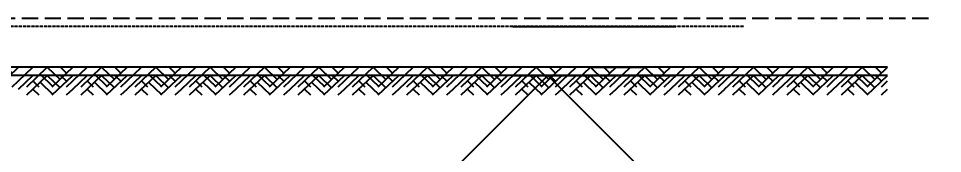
# Model space of a CAD drawing. Extents: x 220580 to 2027826, y -309201 to 71987.
# Drawn here: x 405548 to 411215, y -224809 to -223979 of the extents above; entities that cross this region are included whole.
import ezdxf
from ezdxf.enums import TextEntityAlignment as Align

# ---------------------------------------------------------------- set-up
doc = ezdxf.new("R2010")
doc.units = 0
for name, pattern in [('__DASH', [0.35, 0.25, -0.1]), ('DASH', [0.35, 0.25, -0.1]), ('DOTE', [2.42, 2, -0.2, 0.02, -0.2]), ('ZN-DOT', [0.25, 0, -0.25])]:
    doc.linetypes.add(name, pattern=pattern)
for name, color, linetype in [('!ZN3-铝板幕墙-3', 3, 'Continuous'), ('!ZN6-层高线-8', 8, 'ZN-DOT'), ('20剖面图$0$A-HATCH-2', 251, 'Continuous'), ('20剖面图$0$AS-WALL', 40, 'Continuous'), ('20剖面图$0$DIM_ELEV', 3, 'Continuous'), ('3符号', 173, 'Continuous'), ('A-AXIS-DOTE', 14, 'DOTE'), ('A-AXIS-DP', 126, 'Continuous'), ('A-HATCH-2', 251, 'Continuous'), ('AS-WALL', 40, 'Continuous'), ('DIM_ELEV', 3, 'Continuous')]:
    doc.layers.add(name, color=color, linetype=linetype)
doc.styles.add('卓越符号', font='ROMANS.shx', dxfattribs={"width": 0.7, "bigfont": 'CHINESE.shx'})

# ---------------------------------------------------------------- blocks, each defined once
blk = doc.blocks.new('$LinePat$素土夯实')
at = {"color": 0}
for p, q in [((0, -210), (210, 0)), ((120, -300), (420, 0)), ((420, 0), (608, -188)), ((495, -300), (795, 0)), ((615, 0), (705, -90)), ((315, -105), (502, -293)), ((210, -210), (300, -300)), ((705, -300), (795, -210))]:
    blk.add_line(p, q, dxfattribs=at)
blk = doc.blocks.new('*U417')
at = {"ltscale": 10}
blk.add_line((3.475, 0), (-6.849, 0), dxfattribs=at)
blk.add_lwpolyline([(3, -3), (0, 0), (-3, -3), (13.45, -3)])
at = {"color": 0, "style": '卓越符号', "width": 0.7, "flags": 8}
blk.add_attdef('±0.000', text='', height=3.5, dxfattribs=at).set_placement((13.45, -7.85), align=Align.RIGHT)
blk = doc.blocks.new('20250821141233')
at = {"layer": 'A-AXIS-DOTE', "linetype": '__DASH', "ltscale": 2}
blk.add_line((131047.7, 0), (-5335.3, 0), dxfattribs=at)
at = {"layer": '3符号', "color": 7}
ref = blk.add_blockref('*U417', (129845.8, -300), dxfattribs=dict(at, xscale=180, yscale=180, zscale=180, rotation=359.9999999999989))
ref.add_attrib('±0.000', '-0.300（室外地坪）', dxfattribs={"layer": '0', "color": 0, "height": 630, "style": '卓越符号', "width": 0.7}).set_placement((132266.8, -1792.6), align=Align.RIGHT)
blk = doc.blocks.new('20剖面图$0$$LinePat$素土夯实')
at = {"color": 0}
for p, q in [((0, -210), (210, 0)), ((120, -300), (420, 0)), ((420, 0), (608, -188)), ((495, -300), (795, 0)), ((615, 0), (705, -90)), ((315, -105), (502, -293)), ((210, -210), (300, -300)), ((705, -300), (795, -210))]:
    blk.add_line(p, q, dxfattribs=at)
blk = doc.blocks.new('20250828132035')
at = {"layer": '20剖面图$0$AS-WALL', "color": 8}
blk.add_lwpolyline([(6630.2, -250), (300, -250), (300, -250)], dxfattribs=at)
at = {"layer": '20剖面图$0$DIM_ELEV'}
blk.add_line((4822.2, -250), (5122.2, -250), dxfattribs=at)
at = {"layer": '20剖面图$0$A-HATCH-2', "color": 8, "xscale": 0.4190768303393815, "yscale": 0.4, "zscale": 0.4}
for p in [(966.3, -250), (1299.5, -250), (1632.7, -250), (1965.8, -250), (2299, -250), (2632.2, -250), (2965.3, -250), (3298.5, -250), (3631.7, -250), (3964.8, -250), (4298, -250), (4631.2, -250), (4964.3, -250), (5297.5, -250), (5630.7, -250), (5963.8, -250), (6297, -250)]:
    blk.add_blockref('20剖面图$0$$LinePat$素土夯实', p, dxfattribs=at)
blk = doc.blocks.new('A$Cd368c47f')
at = {"ltscale": 30}
blk.add_blockref('20250828132035', (200, 0), dxfattribs=at)
at = {"layer": '!ZN6-层高线-8', "linetype": 'DASH', "ltscale": 400}
blk.add_line((7080.1, 50), (-2728.5, 50), dxfattribs=at)

msp = doc.modelspace()

# ---------------------------------------------------------------- linework, layer by layer
at = {"layer": 'AS-WALL'}
msp.add_lwpolyline([(410878.3, -224329), (404548.2, -224329), (404548.2, -224329)], dxfattribs=at)
at = {"layer": 'DIM_ELEV'}
for p, q in [((408580.3, -224029), (409580.3, -224029)), ((408580.3, -224329), (409580.3, -224329))]:
    msp.add_line(p, q, dxfattribs=at)

# ---------------------------------------------------------------- block references
at = {"layer": 'A-AXIS-DP', "ltscale": 2800}
msp.add_blockref('20250821141233', (278948.2, -224029), dxfattribs=at)
at = {"layer": 'A-HATCH-2', "xscale": 0.4190768303393815, "yscale": 0.4, "zscale": 0.4}
for p in [(405547.7, -224329), (405880.9, -224329), (406214, -224329), (406547.2, -224329), (406880.4, -224329), (407213.5, -224329), (407546.7, -224329), (407879.9, -224329), (408213, -224329), (408546.2, -224329), (408879.3, -224329), (409212.5, -224329), (409545.7, -224329), (409878.8, -224329), (410212, -224329), (410545.2, -224329)]:
    msp.add_blockref('$LinePat$素土夯实', p, dxfattribs=at)

# ---------------------------------------------------------------- next in the draw order: block references
at = {"layer": '!ZN3-铝板幕墙-3', "ltscale": 2000}
msp.add_blockref('A$Cd368c47f', (404048.2, -224029), dxfattribs=at)

doc.saveas('drawing.dxf')
